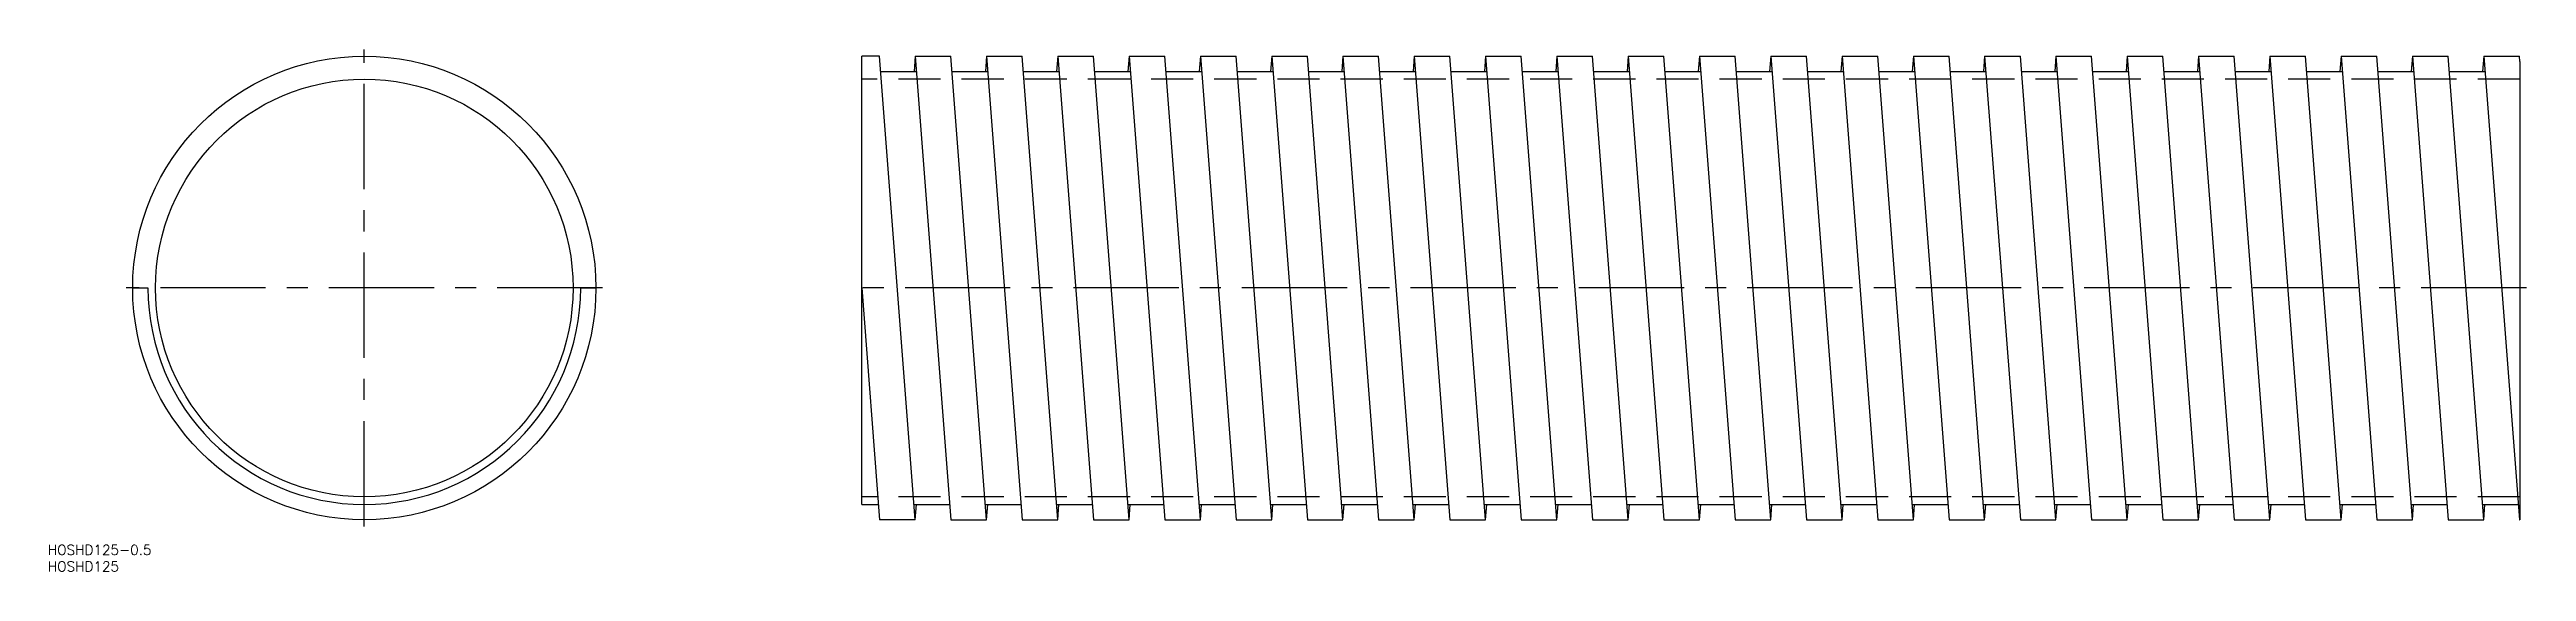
# Model space of a CAD drawing. Extents: x -95 to 652, y -85 to 72.
import ezdxf

# ---------------------------------------------------------------- set-up
doc = ezdxf.new("R2010")
doc.units = 0
doc.linetypes.add('CENTER', pattern=[50.8, 31.75, -6.35, 6.35, -6.35])
doc.linetypes.add('DASHED', pattern=[19.05, 12.7, -6.35])
doc.layers.get('0').update_dxf_attribs({"linetype": 'CONTINUOUS'})
doc.layers.add('CENTER', color=1, linetype='CENTER')
doc.styles.get("Standard").update_dxf_attribs({"font": 'txt.shx', "height": 3, "bigfont": 'bigfont.shx'})

msp = doc.modelspace()

# ---------------------------------------------------------------- linework, layer by layer
at = {"color": 7, "linetype": 'CONTINUOUS'}
for p, q in [((155.37, 69.85), (150, 69.85)), ((150, -65.25), (150, 69.85)), ((166.12, -69.85), (155.37, 69.85)), ((166.12, 69.85), (165.77, 65.25)), ((166.12, 69.85), (176.88, -69.85)), ((166.12, 69.85), (176.88, 69.85)), ((187.62, -69.85), (176.88, 69.85)), ((187.62, 69.85), (187.27, 65.25)), ((187.62, 69.85), (198.38, -69.85)), ((187.62, 69.85), (198.38, 69.85)), ((209.12, -69.85), (198.38, 69.85)), ((209.12, 69.85), (208.77, 65.25)), ((209.12, 69.85), (219.87, -69.85)), ((209.12, 69.85), (219.87, 69.85)), ((230.62, -69.85), (219.87, 69.85)), ((230.62, 69.85), (230.27, 65.25)), ((230.62, 69.85), (241.37, -69.85)), ((230.62, 69.85), (241.37, 69.85)), ((252.12, -69.85), (241.37, 69.85)), ((252.12, 69.85), (251.77, 65.25)), ((252.12, 69.85), (262.88, -69.85)), ((252.12, 69.85), (262.88, 69.85)), ((273.62, -69.85), (262.88, 69.85)), ((273.62, 69.85), (273.27, 65.25)), ((273.62, 69.85), (284.38, -69.85)), ((273.62, 69.85), (284.38, 69.85)), ((295.12, -69.85), (284.38, 69.85)), ((295.12, 69.85), (294.77, 65.25)), ((295.12, 69.85), (305.87, -69.85)), ((295.12, 69.85), (305.87, 69.85)), ((316.62, -69.85), (305.87, 69.85)), ((316.62, 69.85), (316.27, 65.25)), ((316.62, 69.85), (327.38, -69.85)), ((316.62, 69.85), (327.38, 69.85)), ((338.12, -69.85), (327.38, 69.85)), ((338.12, 69.85), (337.77, 65.25)), ((338.12, 69.85), (348.88, -69.85)), ((338.12, 69.85), (348.88, 69.85)), ((359.62, -69.85), (348.88, 69.85)), ((359.62, 69.85), (359.27, 65.25)), ((359.62, 69.85), (370.37, -69.85)), ((359.62, 69.85), (370.37, 69.85)), ((381.12, -69.85), (370.37, 69.85)), ((381.12, 69.85), (380.77, 65.25)), ((381.12, 69.85), (391.88, -69.85)), ((381.12, 69.85), (391.88, 69.85)), ((402.62, -69.85), (391.88, 69.85)), ((402.62, 69.85), (402.27, 65.25)), ((402.62, 69.85), (413.38, -69.85)), ((402.62, 69.85), (413.38, 69.85)), ((424.12, -69.85), (413.38, 69.85)), ((424.12, 69.85), (423.77, 65.25)), ((424.12, 69.85), (434.87, -69.85)), ((424.12, 69.85), (434.87, 69.85)), ((445.62, -69.85), (434.87, 69.85)), ((445.62, 69.85), (445.27, 65.25)), ((445.62, 69.85), (456.37, -69.85)), ((445.62, 69.85), (456.37, 69.85)), ((467.12, -69.85), (456.37, 69.85)), ((467.12, 69.85), (466.77, 65.25)), ((467.12, 69.85), (477.88, -69.85)), ((467.12, 69.85), (477.88, 69.85)), ((488.62, -69.85), (477.88, 69.85)), ((488.62, 69.85), (488.27, 65.25)), ((488.62, 69.85), (499.38, -69.85)), ((488.62, 69.85), (499.38, 69.85)), ((510.12, -69.85), (499.38, 69.85)), ((510.12, 69.85), (509.77, 65.25)), ((510.12, 69.85), (520.88, -69.85)), ((510.12, 69.85), (520.88, 69.85)), ((531.62, -69.85), (520.88, 69.85)), ((531.62, 69.85), (531.27, 65.25)), ((531.62, 69.85), (542.38, -69.85)), ((531.62, 69.85), (542.38, 69.85)), ((553.12, -69.85), (542.38, 69.85)), ((553.12, 69.85), (552.77, 65.25)), ((553.12, 69.85), (563.87, -69.85)), ((553.12, 69.85), (563.87, 69.85)), ((574.62, -69.85), (563.87, 69.85)), ((574.62, 69.85), (574.27, 65.25)), ((574.62, 69.85), (585.37, -69.85)), ((574.62, 69.85), (585.37, 69.85)), ((596.12, -69.85), (585.37, 69.85)), ((596.12, 69.85), (595.77, 65.25)), ((596.12, 69.85), (606.88, -69.85)), ((596.12, 69.85), (606.88, 69.85)), ((617.62, -69.85), (606.88, 69.85)), ((617.62, 69.85), (617.27, 65.25)), ((617.62, 69.85), (628.38, -69.85)), ((617.62, 69.85), (628.38, 69.85)), ((639.12, -69.85), (628.38, 69.85)), ((639.12, 69.85), (638.77, 65.25)), ((639.12, 69.85), (649.88, -69.85)), ((639.12, 69.85), (649.88, 69.85)), ((650, 68.23), (649.88, 69.85)), ((650, 68.23), (650, -69.85)), ((155.73, 65.25), (166.48, 65.25)), ((177.23, 65.25), (187.98, 65.25)), ((198.73, 65.25), (209.48, 65.25)), ((220.23, 65.25), (230.98, 65.25)), ((241.73, 65.25), (252.48, 65.25)), ((263.23, 65.25), (273.98, 65.25)), ((284.73, 65.25), (295.48, 65.25)), ((306.23, 65.25), (316.98, 65.25)), ((327.73, 65.25), (338.48, 65.25)), ((349.23, 65.25), (359.98, 65.25)), ((370.73, 65.25), (381.48, 65.25)), ((392.23, 65.25), (402.98, 65.25)), ((413.73, 65.25), (424.48, 65.25)), ((435.23, 65.25), (445.98, 65.25)), ((456.73, 65.25), (467.48, 65.25)), ((478.23, 65.25), (488.98, 65.25)), ((499.73, 65.25), (510.48, 65.25)), ((521.23, 65.25), (531.98, 65.25)), ((542.73, 65.25), (553.48, 65.25)), ((564.23, 65.25), (574.98, 65.25)), ((585.73, 65.25), (596.48, 65.25)), ((607.23, 65.25), (617.98, 65.25)), ((628.73, 65.25), (639.48, 65.25)), ((-69.85, 0), (-65.25, 0)), ((65.25, 0), (69.85, 0)), ((150, 0), (155.37, -69.85)), ((150, -65.25), (155.02, -65.25)), ((165.77, -65.25), (176.52, -65.25)), ((166.12, -69.85), (166.48, -65.25)), ((187.27, -65.25), (198.02, -65.25)), ((187.62, -69.85), (187.98, -65.25)), ((208.77, -65.25), (219.52, -65.25)), ((209.12, -69.85), (209.48, -65.25)), ((230.27, -65.25), (241.02, -65.25)), ((230.62, -69.85), (230.98, -65.25)), ((251.77, -65.25), (262.52, -65.25)), ((252.12, -69.85), (252.48, -65.25)), ((273.27, -65.25), (284.02, -65.25)), ((273.62, -69.85), (273.98, -65.25)), ((294.77, -65.25), (305.52, -65.25)), ((295.12, -69.85), (295.48, -65.25)), ((316.27, -65.25), (327.02, -65.25)), ((316.62, -69.85), (316.98, -65.25)), ((337.77, -65.25), (348.52, -65.25)), ((338.12, -69.85), (338.48, -65.25)), ((359.27, -65.25), (370.02, -65.25)), ((359.62, -69.85), (359.98, -65.25)), ((380.77, -65.25), (391.52, -65.25)), ((381.12, -69.85), (381.48, -65.25)), ((402.27, -65.25), (413.02, -65.25)), ((402.62, -69.85), (402.98, -65.25)), ((423.77, -65.25), (434.52, -65.25)), ((424.12, -69.85), (424.48, -65.25)), ((445.27, -65.25), (456.02, -65.25)), ((445.62, -69.85), (445.98, -65.25)), ((466.77, -65.25), (477.52, -65.25)), ((467.12, -69.85), (467.48, -65.25)), ((488.27, -65.25), (499.02, -65.25)), ((488.62, -69.85), (488.98, -65.25)), ((509.77, -65.25), (520.52, -65.25)), ((510.12, -69.85), (510.48, -65.25)), ((531.27, -65.25), (542.02, -65.25)), ((531.62, -69.85), (531.98, -65.25)), ((552.77, -65.25), (563.52, -65.25)), ((553.12, -69.85), (553.48, -65.25)), ((574.27, -65.25), (585.02, -65.25)), ((574.62, -69.85), (574.98, -65.25)), ((595.77, -65.25), (606.52, -65.25)), ((596.12, -69.85), (596.48, -65.25)), ((617.27, -65.25), (628.02, -65.25)), ((617.62, -69.85), (617.98, -65.25)), ((638.77, -65.25), (649.52, -65.25)), ((639.12, -69.85), (639.48, -65.25)), ((166.12, -69.85), (155.37, -69.85)), ((176.88, -69.85), (187.62, -69.85)), ((198.38, -69.85), (209.12, -69.85)), ((219.87, -69.85), (230.62, -69.85)), ((241.37, -69.85), (252.12, -69.85)), ((262.88, -69.85), (273.62, -69.85)), ((284.38, -69.85), (295.12, -69.85)), ((305.87, -69.85), (316.62, -69.85)), ((327.38, -69.85), (338.12, -69.85)), ((348.88, -69.85), (359.62, -69.85)), ((370.37, -69.85), (381.12, -69.85)), ((391.88, -69.85), (402.62, -69.85)), ((413.38, -69.85), (424.12, -69.85)), ((434.87, -69.85), (445.62, -69.85)), ((456.37, -69.85), (467.12, -69.85)), ((477.88, -69.85), (488.62, -69.85)), ((499.38, -69.85), (510.12, -69.85)), ((520.88, -69.85), (531.62, -69.85)), ((542.38, -69.85), (553.12, -69.85)), ((563.87, -69.85), (574.62, -69.85)), ((585.37, -69.85), (596.12, -69.85)), ((606.88, -69.85), (617.62, -69.85)), ((628.38, -69.85), (639.12, -69.85)), ((649.88, -69.85), (650, -69.85))]:
    msp.add_line(p, q, dxfattribs=at)
at = {"color": 3, "linetype": 'DASHED'}
for p, q in [((650, 62.95), (150, 62.95)), ((650, -62.95), (150, -62.95))]:
    msp.add_line(p, q, dxfattribs=at)
at = {"color": 7, "linetype": 'CONTINUOUS'}
for radius in [69.85, 62.95]:
    msp.add_circle((0, 0), radius, dxfattribs=at)
msp.add_arc((0, 0), 65.25, 180, 0, dxfattribs=at)
at = {"layer": 'CENTER', "color": 1, "linetype": 'CENTER'}
for p, q in [((0, -71.85), (0, 71.85)), ((71.85, 0), (-71.85, 0)), ((652, 0), (148, 0))]:
    msp.add_line(p, q, dxfattribs=at)

# ---------------------------------------------------------------- texts
at = {"color": 7, "linetype": 'CONTINUOUS'}
for s, p in [('HOSHD125-0.5', (-95.44, -80.43)), ('HOSHD125', (-95.44, -85.43))]:
    msp.add_text(s, height=3, dxfattribs=at).set_placement(p)

doc.saveas('drawing.dxf')
